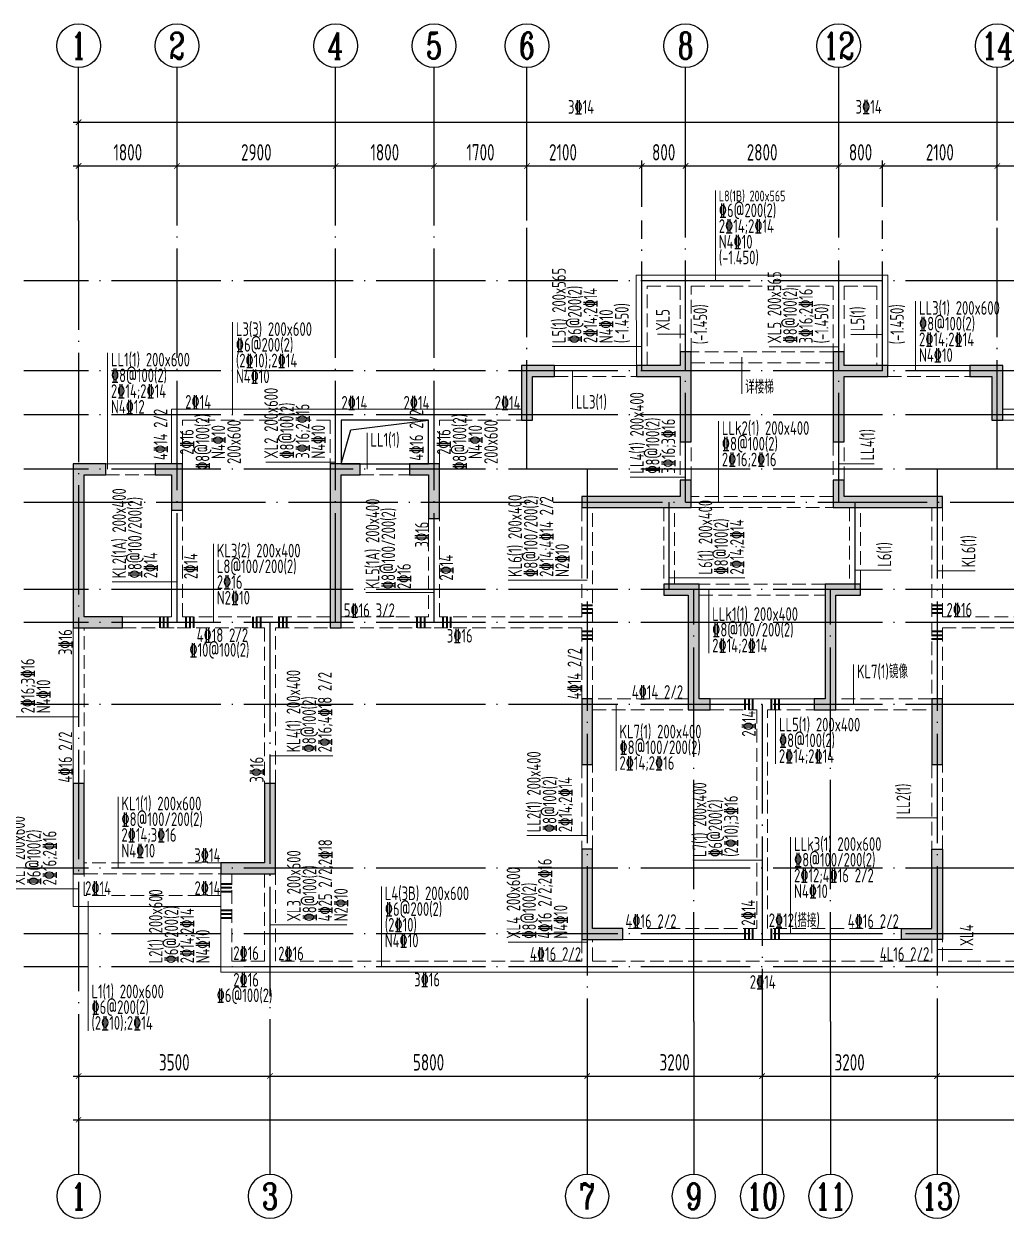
# Model space of a CAD drawing. Extents: x -1058961 to 23600, y -449123 to 2751847.
# Drawn here: x -216617 to -198656, y -263815 to -241965 of the extents above; entities that cross this region are included whole.
import ezdxf
from ezdxf.enums import TextEntityAlignment as Align

# ---------------------------------------------------------------- set-up
doc = ezdxf.new("R2010")
doc.units = 0
doc.header["$LTSCALE"] = 1000
doc.linetypes.add('DASH', pattern=[0.35, 0.25, -0.1])
doc.linetypes.add('DOTE', pattern=[2.42, 2, -0.2, 0.02, -0.2])
doc.layers.get('0').update_dxf_attribs({"linetype": 'CONTINUOUS'})
doc.layers.get('DEFPOINTS').update_dxf_attribs({"linetype": 'CONTINUOUS'})
for name, color, linetype in [('A-AXIS', 1, 'CONTINUOUS'), ('A-DOTE', 10, 'DOTE'), ('AXIS_NUM', 7, 'CONTINUOUS'), ('S-D洞口', 4, 'CONTINUOUS'), ('S-L主梁线', 4, 'DASH'), ('S-L梁编号', 6, 'CONTINUOUS'), ('S-L梁配筋', 7, 'CONTINUOUS'), ('S-Q墙填充', 252, 'CONTINUOUS'), ('S-Q墙实线', 6, 'CONTINUOUS'), ('S-Y一般标注', 3, 'CONTINUOUS')]:
    doc.layers.add(name, color=color, linetype=linetype)
doc.layers.add('梁附加箍筋', color=1, linetype='CONTINUOUS', lineweight=35)
doc.styles.add('TSSD_Axis', font='complex.shx', dxfattribs={"width": 0.7, "bigfont": 'hztxt.shx'})
doc.styles.add('TSSD_DIMENSION', font='Tssdeng.shx', dxfattribs={"width": 0.7, "bigfont": 'tssdchn.shx'})
doc.styles.add('TSSD_REIN', font='tssdeng.shx', dxfattribs={"width": 0.7, "height": 300, "bigfont": 'tssdchn.shx'})
doc.dimstyles.new('TSSD_100_100', dxfattribs={"dimtxt": 300, "dimasz": 100, "dimexe": 100, "dimexo": 250, "dimgap": 100, "dimtad": 1, "dimdec": 0, "dimzin": 0, "dimdsep": 46, "dimtxsty": 'TSSD_DIMENSION', "dimblk": 'ARCHTICK', "dimcen": 0, "dimdle": 100, "dimclrt": 7, "dimadec": 0, "dimazin": 0, "dimtfac": 1, "dimtdec": 0, "dimtix": 1, "dimtmove": 2, "dimatfit": 3, "dimldrblk": 'ARCHTICK', "dimfxl": 0, "dimtolj": 1, "dimtzin": 0, "dimarcsym": 0})

# ---------------------------------------------------------------- blocks, each defined once
blk = doc.blocks.new('ts_axno')
at = {"color": 0, "linetype": 'ByBlock', "lineweight": -2}
blk.add_circle((0, 0), 0.5, dxfattribs=at)
at = {"color": 0, "linetype": 'ByBlock', "lineweight": -2, "style": 'TSSD_Axis', "width": 0.7}
blk.add_attdef('A', text='', height=0.6, dxfattribs=at).set_placement((0, 0), align=Align.MIDDLE_CENTER)
blk = doc.blocks.new('_ArchTick')
at = {"color": 0, "linetype": 'ByBlock', "const_width": 0.15}
blk.add_lwpolyline([(-0.5, -0.5), (0.5, 0.5)], dxfattribs=at)
blk = doc.blocks.new('*D1062')
at = {"layer": 'DEFPOINTS', "color": 0}
for p in [(6400, 19250), (4600, 18250), (6400, 18250)]:
    blk.add_point(p, dxfattribs=at)
at = {"layer": 'S-Y一般标注', "color": 0, "lineweight": -2}
for p, q in [((4500, 19250), (6500, 19250)), ((4600, 18500), (4600, 19350)), ((6400, 18500), (6400, 19350))]:
    blk.add_line(p, q, dxfattribs=at)
at = {"layer": 'S-Y一般标注', "color": 0, "lineweight": -2, "xscale": 100, "yscale": 100, "zscale": 100, "rotation": 180}
blk.add_blockref('_ArchTick', (4600, 19250), dxfattribs=at)
at = {"layer": 'S-Y一般标注', "color": 0, "lineweight": -2, "xscale": 100, "yscale": 100, "zscale": 100}
blk.add_blockref('_ArchTick', (6400, 19250), dxfattribs=at)
at = {"layer": 'S-Y一般标注', "color": 7, "insert": (5500, 19500), "char_height": 300, "attachment_point": 5, "style": 'TSSD_DIMENSION'}
blk.add_mtext('\\A1;1800', dxfattribs=at)
blk = doc.blocks.new('*D1063')
at = {"layer": 'DEFPOINTS', "color": 0}
for p in [(9300, 19250), (6400, 18250), (9300, 18250)]:
    blk.add_point(p, dxfattribs=at)
at = {"layer": 'S-Y一般标注', "color": 0, "lineweight": -2}
for p, q in [((6300, 19250), (9400, 19250)), ((6400, 18500), (6400, 19350)), ((9300, 18500), (9300, 19350))]:
    blk.add_line(p, q, dxfattribs=at)
at = {"layer": 'S-Y一般标注', "color": 0, "lineweight": -2, "xscale": 100, "yscale": 100, "zscale": 100, "rotation": 180}
blk.add_blockref('_ArchTick', (6400, 19250), dxfattribs=at)
at = {"layer": 'S-Y一般标注', "color": 0, "lineweight": -2, "xscale": 100, "yscale": 100, "zscale": 100}
blk.add_blockref('_ArchTick', (9300, 19250), dxfattribs=at)
at = {"layer": 'S-Y一般标注', "color": 7, "insert": (7850, 19500), "char_height": 300, "attachment_point": 5, "style": 'TSSD_DIMENSION'}
blk.add_mtext('\\A1;2900', dxfattribs=at)
blk = doc.blocks.new('*D1064')
at = {"layer": 'DEFPOINTS', "color": 0}
for p in [(11100, 19250), (9300, 18250), (11100, 18250)]:
    blk.add_point(p, dxfattribs=at)
at = {"layer": 'S-Y一般标注', "color": 0, "lineweight": -2}
for p, q in [((9200, 19250), (11200, 19250)), ((9300, 18500), (9300, 19350)), ((11100, 18500), (11100, 19350))]:
    blk.add_line(p, q, dxfattribs=at)
at = {"layer": 'S-Y一般标注', "color": 0, "lineweight": -2, "xscale": 100, "yscale": 100, "zscale": 100, "rotation": 180}
blk.add_blockref('_ArchTick', (9300, 19250), dxfattribs=at)
at = {"layer": 'S-Y一般标注', "color": 0, "lineweight": -2, "xscale": 100, "yscale": 100, "zscale": 100}
blk.add_blockref('_ArchTick', (11100, 19250), dxfattribs=at)
at = {"layer": 'S-Y一般标注', "color": 7, "insert": (10200, 19500), "char_height": 300, "attachment_point": 5, "style": 'TSSD_DIMENSION'}
blk.add_mtext('\\A1;1800', dxfattribs=at)
blk = doc.blocks.new('*D1065')
at = {"layer": 'DEFPOINTS', "color": 0}
for p in [(12800, 19250), (11100, 18250), (12800, 18250)]:
    blk.add_point(p, dxfattribs=at)
at = {"layer": 'S-Y一般标注', "color": 0, "lineweight": -2}
for p, q in [((11000, 19250), (12900, 19250)), ((11100, 18500), (11100, 19350)), ((12800, 18500), (12800, 19350))]:
    blk.add_line(p, q, dxfattribs=at)
at = {"layer": 'S-Y一般标注', "color": 0, "lineweight": -2, "xscale": 100, "yscale": 100, "zscale": 100, "rotation": 180}
blk.add_blockref('_ArchTick', (11100, 19250), dxfattribs=at)
at = {"layer": 'S-Y一般标注', "color": 0, "lineweight": -2, "xscale": 100, "yscale": 100, "zscale": 100}
blk.add_blockref('_ArchTick', (12800, 19250), dxfattribs=at)
at = {"layer": 'S-Y一般标注', "color": 7, "insert": (11950, 19500), "char_height": 300, "attachment_point": 5, "style": 'TSSD_DIMENSION'}
blk.add_mtext('\\A1;1700', dxfattribs=at)
blk = doc.blocks.new('*D1066')
at = {"layer": 'DEFPOINTS', "color": 0}
for p in [(14900, 19250), (12800, 18250), (14900, 18250)]:
    blk.add_point(p, dxfattribs=at)
at = {"layer": 'S-Y一般标注', "color": 0, "lineweight": -2}
for p, q in [((12700, 19250), (15000, 19250)), ((12800, 18500), (12800, 19350)), ((14900, 18500), (14900, 19350))]:
    blk.add_line(p, q, dxfattribs=at)
at = {"layer": 'S-Y一般标注', "color": 0, "lineweight": -2, "xscale": 100, "yscale": 100, "zscale": 100, "rotation": 180}
blk.add_blockref('_ArchTick', (12800, 19250), dxfattribs=at)
at = {"layer": 'S-Y一般标注', "color": 0, "lineweight": -2, "xscale": 100, "yscale": 100, "zscale": 100}
blk.add_blockref('_ArchTick', (14900, 19250), dxfattribs=at)
at = {"layer": 'S-Y一般标注', "color": 7, "insert": (13458, 19500), "char_height": 300, "attachment_point": 5, "style": 'TSSD_DIMENSION'}
blk.add_mtext('\\A1;2100', dxfattribs=at)
blk = doc.blocks.new('*D1067')
at = {"layer": 'DEFPOINTS', "color": 0}
for p in [(18500, 19250), (15700, 18250), (18500, 18250)]:
    blk.add_point(p, dxfattribs=at)
at = {"layer": 'S-Y一般标注', "color": 0, "lineweight": -2}
for p, q in [((15600, 19250), (18600, 19250)), ((15700, 18500), (15700, 19350)), ((18500, 18500), (18500, 19350))]:
    blk.add_line(p, q, dxfattribs=at)
at = {"layer": 'S-Y一般标注', "color": 0, "lineweight": -2, "xscale": 100, "yscale": 100, "zscale": 100, "rotation": 180}
blk.add_blockref('_ArchTick', (15700, 19250), dxfattribs=at)
at = {"layer": 'S-Y一般标注', "color": 0, "lineweight": -2, "xscale": 100, "yscale": 100, "zscale": 100}
blk.add_blockref('_ArchTick', (18500, 19250), dxfattribs=at)
at = {"layer": 'S-Y一般标注', "color": 7, "insert": (17100, 19500), "char_height": 300, "attachment_point": 5, "style": 'TSSD_DIMENSION'}
blk.add_mtext('\\A1;2800', dxfattribs=at)
blk = doc.blocks.new('*D1068')
at = {"layer": 'DEFPOINTS', "color": 0}
for p in [(19300, 19250), (18500, 18250), (19300, 18250)]:
    blk.add_point(p, dxfattribs=at)
at = {"layer": 'S-Y一般标注', "color": 0, "lineweight": -2}
for p, q in [((18400, 19250), (19400, 19250)), ((18500, 18500), (18500, 19350)), ((19300, 18500), (19300, 19350))]:
    blk.add_line(p, q, dxfattribs=at)
at = {"layer": 'S-Y一般标注', "color": 0, "lineweight": -2, "xscale": 100, "yscale": 100, "zscale": 100, "rotation": 180}
blk.add_blockref('_ArchTick', (18500, 19250), dxfattribs=at)
at = {"layer": 'S-Y一般标注', "color": 0, "lineweight": -2, "xscale": 100, "yscale": 100, "zscale": 100}
blk.add_blockref('_ArchTick', (19300, 19250), dxfattribs=at)
at = {"layer": 'S-Y一般标注', "color": 7, "insert": (18900, 19500), "char_height": 300, "attachment_point": 5, "style": 'TSSD_DIMENSION'}
blk.add_mtext('\\A1;800', dxfattribs=at)
blk = doc.blocks.new('*D1069')
at = {"layer": 'DEFPOINTS', "color": 0}
for p in [(23100, 19250), (21400, 18250), (23100, 18250)]:
    blk.add_point(p, dxfattribs=at)
at = {"layer": 'S-Y一般标注', "color": 0, "lineweight": -2}
for p, q in [((21300, 19250), (23200, 19250)), ((21400, 18500), (21400, 19350)), ((23100, 18500), (23100, 19350))]:
    blk.add_line(p, q, dxfattribs=at)
at = {"layer": 'S-Y一般标注', "color": 0, "lineweight": -2, "xscale": 100, "yscale": 100, "zscale": 100, "rotation": 180}
blk.add_blockref('_ArchTick', (21400, 19250), dxfattribs=at)
at = {"layer": 'S-Y一般标注', "color": 0, "lineweight": -2, "xscale": 100, "yscale": 100, "zscale": 100}
blk.add_blockref('_ArchTick', (23100, 19250), dxfattribs=at)
at = {"layer": 'S-Y一般标注', "color": 7, "insert": (22250, 19500), "char_height": 300, "attachment_point": 5, "style": 'TSSD_DIMENSION'}
blk.add_mtext('\\A1;1700', dxfattribs=at)
blk = doc.blocks.new('*D1084')
at = {"layer": 'DEFPOINTS', "color": 0}
for p in [(54600, 20050), (4600, 18250), (54600, 18250)]:
    blk.add_point(p, dxfattribs=at)
at = {"layer": 'S-Y一般标注', "color": 0, "lineweight": -2}
for p, q in [((4600, 18500), (4600, 20150)), ((54600, 18500), (54600, 20150)), ((4500, 20050), (54700, 20050))]:
    blk.add_line(p, q, dxfattribs=at)
at = {"layer": 'S-Y一般标注', "color": 0, "lineweight": -2, "xscale": 100, "yscale": 100, "zscale": 100, "rotation": 180}
blk.add_blockref('_ArchTick', (4600, 20050), dxfattribs=at)
at = {"layer": 'S-Y一般标注', "color": 0, "lineweight": -2, "xscale": 100, "yscale": 100, "zscale": 100}
blk.add_blockref('_ArchTick', (54600, 20050), dxfattribs=at)
at = {"layer": 'S-Y一般标注', "color": 7, "insert": (29600, 20300), "char_height": 300, "attachment_point": 5, "style": 'TSSD_DIMENSION'}
blk.add_mtext('\\A1;50000', dxfattribs=at)
blk = doc.blocks.new('*D1095')
at = {"layer": 'DEFPOINTS', "color": 0}
for p in [(15700, 19250), (14900, 18250), (15700, 18250)]:
    blk.add_point(p, dxfattribs=at)
at = {"layer": 'S-Y一般标注', "color": 0, "lineweight": -2}
for p, q in [((14800, 19250), (15800, 19250)), ((14900, 18500), (14900, 19350)), ((15700, 18500), (15700, 19350))]:
    blk.add_line(p, q, dxfattribs=at)
at = {"layer": 'S-Y一般标注', "color": 0, "lineweight": -2, "xscale": 100, "yscale": 100, "zscale": 100, "rotation": 180}
blk.add_blockref('_ArchTick', (14900, 19250), dxfattribs=at)
at = {"layer": 'S-Y一般标注', "color": 0, "lineweight": -2, "xscale": 100, "yscale": 100, "zscale": 100}
blk.add_blockref('_ArchTick', (15700, 19250), dxfattribs=at)
at = {"layer": 'S-Y一般标注', "color": 7, "insert": (15300, 19500), "char_height": 300, "attachment_point": 5, "style": 'TSSD_DIMENSION'}
blk.add_mtext('\\A1;800', dxfattribs=at)
blk = doc.blocks.new('*D1096')
at = {"layer": 'DEFPOINTS', "color": 0}
for p in [(21400, 19250), (19300, 18250), (21400, 18250)]:
    blk.add_point(p, dxfattribs=at)
at = {"layer": 'S-Y一般标注', "color": 0, "lineweight": -2}
for p, q in [((19200, 19250), (21500, 19250)), ((19300, 18500), (19300, 19350)), ((21400, 18500), (21400, 19350))]:
    blk.add_line(p, q, dxfattribs=at)
at = {"layer": 'S-Y一般标注', "color": 0, "lineweight": -2, "xscale": 100, "yscale": 100, "zscale": 100, "rotation": 180}
blk.add_blockref('_ArchTick', (19300, 19250), dxfattribs=at)
at = {"layer": 'S-Y一般标注', "color": 0, "lineweight": -2, "xscale": 100, "yscale": 100, "zscale": 100}
blk.add_blockref('_ArchTick', (21400, 19250), dxfattribs=at)
at = {"layer": 'S-Y一般标注', "color": 7, "insert": (20350, 19500), "char_height": 300, "attachment_point": 5, "style": 'TSSD_DIMENSION'}
blk.add_mtext('\\A1;2100', dxfattribs=at)
blk = doc.blocks.new('*D1099')
at = {"layer": 'DEFPOINTS', "color": 0}
for p in [(8100, 3600), (13900, 3600), (13900, 2600)]:
    blk.add_point(p, dxfattribs=at)
at = {"layer": 'S-Y一般标注', "color": 0, "lineweight": -2}
for p, q in [((8100, 3350), (8100, 2500)), ((13900, 3350), (13900, 2500)), ((8000, 2600), (14000, 2600))]:
    blk.add_line(p, q, dxfattribs=at)
at = {"layer": 'S-Y一般标注', "color": 0, "lineweight": -2, "xscale": 100, "yscale": 100, "zscale": 100, "rotation": 180}
blk.add_blockref('_ArchTick', (8100, 2600), dxfattribs=at)
at = {"layer": 'S-Y一般标注', "color": 0, "lineweight": -2, "xscale": 100, "yscale": 100, "zscale": 100}
blk.add_blockref('_ArchTick', (13900, 2600), dxfattribs=at)
at = {"layer": 'S-Y一般标注', "color": 7, "insert": (11000, 2850), "char_height": 300, "attachment_point": 5, "style": 'TSSD_DIMENSION'}
blk.add_mtext('\\A1;5800', dxfattribs=at)
blk = doc.blocks.new('*D1100')
at = {"layer": 'DEFPOINTS', "color": 0}
for p in [(17100, 3600), (20300, 3600), (20300, 2600)]:
    blk.add_point(p, dxfattribs=at)
at = {"layer": 'S-Y一般标注', "color": 0, "lineweight": -2}
for p, q in [((17100, 3350), (17100, 2500)), ((20300, 3350), (20300, 2500)), ((17000, 2600), (20400, 2600))]:
    blk.add_line(p, q, dxfattribs=at)
at = {"layer": 'S-Y一般标注', "color": 0, "lineweight": -2, "xscale": 100, "yscale": 100, "zscale": 100, "rotation": 180}
blk.add_blockref('_ArchTick', (17100, 2600), dxfattribs=at)
at = {"layer": 'S-Y一般标注', "color": 0, "lineweight": -2, "xscale": 100, "yscale": 100, "zscale": 100}
blk.add_blockref('_ArchTick', (20300, 2600), dxfattribs=at)
at = {"layer": 'S-Y一般标注', "color": 7, "insert": (18700, 2850), "char_height": 300, "attachment_point": 5, "style": 'TSSD_DIMENSION'}
blk.add_mtext('\\A1;3200', dxfattribs=at)
blk = doc.blocks.new('*D1101')
at = {"layer": 'DEFPOINTS', "color": 0}
for p in [(20300, 3600), (26100, 3600), (26100, 2600)]:
    blk.add_point(p, dxfattribs=at)
at = {"layer": 'S-Y一般标注', "color": 0, "lineweight": -2}
for p, q in [((20300, 3350), (20300, 2500)), ((26100, 3350), (26100, 2500)), ((20200, 2600), (26200, 2600))]:
    blk.add_line(p, q, dxfattribs=at)
at = {"layer": 'S-Y一般标注', "color": 0, "lineweight": -2, "xscale": 100, "yscale": 100, "zscale": 100, "rotation": 180}
blk.add_blockref('_ArchTick', (20300, 2600), dxfattribs=at)
at = {"layer": 'S-Y一般标注', "color": 0, "lineweight": -2, "xscale": 100, "yscale": 100, "zscale": 100}
blk.add_blockref('_ArchTick', (26100, 2600), dxfattribs=at)
at = {"layer": 'S-Y一般标注', "color": 7, "insert": (23200, 2850), "char_height": 300, "attachment_point": 5, "style": 'TSSD_DIMENSION'}
blk.add_mtext('\\A1;5800', dxfattribs=at)
blk = doc.blocks.new('*D1107')
at = {"layer": 'DEFPOINTS', "color": 0}
for p in [(4600, 3600), (54600, 3600), (54600, 1800)]:
    blk.add_point(p, dxfattribs=at)
at = {"layer": 'S-Y一般标注', "color": 0, "lineweight": -2}
for p, q in [((4600, 3350), (4600, 1700)), ((54600, 3350), (54600, 1700)), ((4500, 1800), (54700, 1800))]:
    blk.add_line(p, q, dxfattribs=at)
at = {"layer": 'S-Y一般标注', "color": 0, "lineweight": -2, "xscale": 100, "yscale": 100, "zscale": 100, "rotation": 180}
blk.add_blockref('_ArchTick', (4600, 1800), dxfattribs=at)
at = {"layer": 'S-Y一般标注', "color": 0, "lineweight": -2, "xscale": 100, "yscale": 100, "zscale": 100}
blk.add_blockref('_ArchTick', (54600, 1800), dxfattribs=at)
at = {"layer": 'S-Y一般标注', "color": 7, "insert": (29600, 2050), "char_height": 300, "attachment_point": 5, "style": 'TSSD_DIMENSION'}
blk.add_mtext('\\A1;50000', dxfattribs=at)
blk = doc.blocks.new('*D1108')
at = {"layer": 'DEFPOINTS', "color": 0}
for p in [(13900, 3600), (17100, 3600), (17100, 2600)]:
    blk.add_point(p, dxfattribs=at)
at = {"layer": 'S-Y一般标注', "color": 0, "lineweight": -2}
for p, q in [((13900, 3350), (13900, 2500)), ((17100, 3350), (17100, 2500)), ((13800, 2600), (17200, 2600))]:
    blk.add_line(p, q, dxfattribs=at)
at = {"layer": 'S-Y一般标注', "color": 0, "lineweight": -2, "xscale": 100, "yscale": 100, "zscale": 100, "rotation": 180}
blk.add_blockref('_ArchTick', (13900, 2600), dxfattribs=at)
at = {"layer": 'S-Y一般标注', "color": 0, "lineweight": -2, "xscale": 100, "yscale": 100, "zscale": 100}
blk.add_blockref('_ArchTick', (17100, 2600), dxfattribs=at)
at = {"layer": 'S-Y一般标注', "color": 7, "insert": (15500, 2850), "char_height": 300, "attachment_point": 5, "style": 'TSSD_DIMENSION'}
blk.add_mtext('\\A1;3200', dxfattribs=at)
blk = doc.blocks.new('*D1109')
at = {"layer": 'DEFPOINTS', "color": 0}
for p in [(4600, 3600), (8100, 3600), (8100, 2600)]:
    blk.add_point(p, dxfattribs=at)
at = {"layer": 'S-Y一般标注', "color": 0, "lineweight": -2}
for p, q in [((4600, 3350), (4600, 2500)), ((8100, 3350), (8100, 2500)), ((4500, 2600), (8200, 2600))]:
    blk.add_line(p, q, dxfattribs=at)
at = {"layer": 'S-Y一般标注', "color": 0, "lineweight": -2, "xscale": 100, "yscale": 100, "zscale": 100, "rotation": 180}
blk.add_blockref('_ArchTick', (4600, 2600), dxfattribs=at)
at = {"layer": 'S-Y一般标注', "color": 0, "lineweight": -2, "xscale": 100, "yscale": 100, "zscale": 100}
blk.add_blockref('_ArchTick', (8100, 2600), dxfattribs=at)
at = {"layer": 'S-Y一般标注', "color": 7, "insert": (6350, 2850), "char_height": 300, "attachment_point": 5, "style": 'TSSD_DIMENSION'}
blk.add_mtext('\\A1;3500', dxfattribs=at)
blk = doc.blocks.new('20210807.15312078')
at = {"layer": 'S-Q墙填充'}
h = blk.add_hatch(color=252, dxfattribs=at)
h.dxf.hatch_style = 1
h.paths.add_polyline_path([(72216, 67840), (72216, 68190), (72016, 68190), (72016, 67940), (71216, 67940), (71216, 67740), (72016, 67740), (72016, 66540), (72216, 66540)])
h = blk.add_hatch(color=252, dxfattribs=at)
h.dxf.hatch_style = 1
h.paths.add_polyline_path([(74816, 67840), (74816, 66540), (75016, 66540), (75016, 67740), (75815, 67740), (75815, 67940), (75016, 67940), (75016, 68190), (74816, 68190)])
h = blk.add_hatch(color=252, dxfattribs=at)
h.dxf.hatch_style = 1
h.paths.add_polyline_path([(69316, 67740), (69716, 67740), (69716, 67940), (69116, 67940), (69116, 66940), (69316, 66940)])
h = blk.add_hatch(color=252, dxfattribs=at)
h.dxf.hatch_style = 1
h.paths.add_polyline_path([(77916, 67940), (77316, 67940), (77316, 67740), (77716, 67740), (77716, 66940), (77916, 66940)])
h = blk.add_hatch(color=252, dxfattribs=at)
h.dxf.hatch_style = 1
h.paths.add_polyline_path([(61116, 65940), (61516, 65940), (61516, 66140), (60916, 66140), (60916, 63140), (61816, 63140), (61816, 63340), (61116, 63340)])
h = blk.add_hatch(color=252, dxfattribs=at)
h.dxf.hatch_style = 1
h.paths.add_polyline_path([(62916, 66140), (62416, 66140), (62416, 65940), (62716, 65940), (62716, 65290), (62916, 65290)])
h = blk.add_hatch(color=252, dxfattribs=at)
h.dxf.hatch_style = 1
h.paths.add_polyline_path([(65616, 66140), (65616, 63140), (65816, 63140), (65816, 65940), (66166, 65940), (66166, 66140)])
h = blk.add_hatch(color=252, dxfattribs=at)
h.dxf.hatch_style = 1
h.paths.add_polyline_path([(67416, 65940), (67416, 65140), (67616, 65140), (67616, 66140), (67066, 66140), (67066, 65940)])
h = blk.add_hatch(color=252, dxfattribs=at)
h.dxf.hatch_style = 1
h.paths.add_polyline_path([(72216, 65340), (72216, 65840), (72016, 65840), (72016, 65540), (71816, 65540), (70216, 65540), (70216, 65340), (71816, 65340)])
h = blk.add_hatch(color=252, dxfattribs=at)
h.dxf.hatch_style = 1
h.paths.add_polyline_path([(75016, 65540), (75016, 65840), (74816, 65840), (74816, 65340), (75216, 65340), (76816, 65340), (76816, 65540), (75216, 65540)])
h = blk.add_hatch(color=252, dxfattribs=at)
h.dxf.hatch_style = 1
h.paths.add_polyline_path([(72366, 63940), (71716, 63940), (71716, 63740), (72166, 63740), (72166, 61640), (72566, 61640), (72566, 61840), (72366, 61840)])
h = blk.add_hatch(color=252, dxfattribs=at)
h.dxf.hatch_style = 1
h.paths.add_polyline_path([(74666, 61840), (74466, 61840), (74466, 61640), (74866, 61640), (74866, 63740), (75316, 63740), (75316, 63940), (74666, 63940)])
h = blk.add_hatch(color=252, dxfattribs=at)
h.dxf.hatch_style = 1
h.paths.add_polyline_path([(70416, 60640), (70416, 61840), (70216, 61840), (70216, 60640)])
h = blk.add_hatch(color=252, dxfattribs=at)
h.dxf.hatch_style = 1
h.paths.add_polyline_path([(76816, 60640), (76816, 61840), (76616, 61840), (76616, 60640)])
h = blk.add_hatch(color=252, dxfattribs=at)
h.dxf.hatch_style = 1
h.paths.add_polyline_path([(61116, 58640), (61116, 60290), (60916, 60290), (60916, 58640)])
h = blk.add_hatch(color=252, dxfattribs=at)
h.dxf.hatch_style = 1
h.paths.add_polyline_path([(64616, 60290), (64416, 60290), (64416, 58840), (63716, 58840), (63616, 58840), (63616, 58640), (63716, 58640), (64616, 58640)])
h = blk.add_hatch(color=252, dxfattribs=at)
h.dxf.hatch_style = 1
h.paths.add_polyline_path([(70216, 57440), (70966, 57440), (70966, 57640), (70416, 57640), (70416, 59090), (70216, 59090)])
h = blk.add_hatch(color=252, dxfattribs=at)
h.dxf.hatch_style = 1
h.paths.add_polyline_path([(76816, 57440), (76066, 57440), (76066, 57640), (76616, 57640), (76616, 58740), (76616, 59090), (76816, 59090), (76816, 58740)])
at = {"layer": 'S-D洞口', "color": 5}
blk.add_lwpolyline([(65816, 66140), (67416, 66140), (67416, 66940), (65816, 66940), (65816, 66140), (65993, 66762), (67416, 66940)], dxfattribs=at)
at = {"layer": 'S-L主梁线', "linetype": 'ByBlock', "lineweight": 18}
for p, q in [((72116, 69590), (71215, 69589)), ((71215, 69589), (71216, 67940)), ((74915, 69590), (72116, 69590)), ((75816, 69590), (74915, 69590)), ((75815, 67940), (75816, 69590)), ((71216, 67940), (69716, 67940)), ((77316, 67940), (75815, 67940)), ((62716, 67140), (62716, 66140)), ((65716, 67140), (62716, 67140)), ((67516, 67140), (65716, 67140)), ((69116, 67140), (67516, 67140)), ((79516, 67140), (77916, 67140)), ((65816, 66940), (67416, 66940)), ((65816, 66140), (65816, 66940)), ((67416, 66940), (67416, 66140)), ((62416, 66140), (61516, 66140)), ((67066, 66140), (66166, 66140)), ((62716, 65290), (62716, 63340)), ((62716, 63340), (61816, 63340)), ((60916, 63140), (60916, 60290)), ((73516, 61840), (72566, 61840)), ((74466, 61840), (73516, 61840)), ((60916, 58640), (60916, 58040)), ((63616, 58640), (63616, 56840)), ((60916, 58040), (63616, 58040)), ((70966, 57440), (73516, 57440)), ((73516, 57440), (76066, 57440)), ((63616, 56840), (64516, 56840)), ((64516, 56840), (82516, 56840))]:
    blk.add_line(p, q, dxfattribs=at)
at = {"layer": 'S-L主梁线', "linetype": 'DASH', "lineweight": 18}
for p, q in [((71415, 69389), (72016, 69390)), ((71416, 67940), (71415, 69389)), ((72016, 69390), (72016, 68190)), ((72216, 69390), (74815, 69390)), ((72216, 68190), (72216, 69390)), ((74815, 69390), (74816, 68190)), ((74815, 69390), (74816, 68190)), ((75015, 69390), (75616, 69390)), ((75015, 69390), (75016, 68190)), ((75616, 69390), (75615, 67940)), ((74816, 68190), (72216, 68190)), ((72216, 67990), (74816, 67990)), ((69716, 67740), (71216, 67740)), ((75815, 67740), (77316, 67740)), ((62916, 66940), (65616, 66940)), ((62916, 66140), (62916, 66940)), ((65616, 66940), (65616, 66140)), ((67616, 66940), (69116, 66940)), ((67616, 66140), (67616, 66940)), ((77916, 66940), (79416, 66940)), ((72016, 66540), (72016, 65840)), ((72216, 65840), (72216, 66540)), ((74816, 66540), (74816, 65840)), ((75016, 65840), (75016, 66540)), ((61516, 65940), (62416, 65940)), ((66166, 65940), (67066, 65940)), ((70216, 65340), (70216, 63340)), ((70416, 63240), (70416, 65340)), ((71716, 65340), (71716, 63940)), ((71916, 63940), (71916, 65340)), ((74816, 65540), (72216, 65540)), ((72216, 65340), (74816, 65340)), ((75116, 65340), (75116, 63940)), ((75316, 63940), (75316, 65340)), ((76616, 65340), (76616, 63240)), ((76816, 63340), (76816, 65340)), ((62916, 63340), (62916, 65290)), ((67416, 65140), (67416, 63340)), ((67616, 63340), (67616, 65140)), ((74666, 63940), (72366, 63940)), ((72366, 63740), (74666, 63740)), ((64516, 63340), (62916, 63340)), ((65616, 63340), (64516, 63340)), ((67416, 63340), (65816, 63340)), ((70216, 63340), (67616, 63340)), ((70416, 61840), (70416, 63240)), ((76616, 63240), (76616, 61840)), ((79416, 63340), (76816, 63340)), ((61116, 60290), (61116, 63140)), ((61816, 63140), (62816, 63140)), ((62816, 63140), (64416, 63140)), ((64416, 63140), (64416, 60290)), ((64616, 63140), (65616, 63140)), ((64616, 60290), (64616, 63140)), ((65816, 63140), (67516, 63140)), ((67516, 63140), (70216, 63140)), ((70216, 63140), (70216, 61840)), ((76816, 63140), (79516, 63140)), ((76816, 61840), (76816, 63140)), ((72166, 61840), (70416, 61840)), ((76616, 61840), (74866, 61840)), ((70416, 61640), (72166, 61640)), ((72566, 61640), (73416, 61640)), ((73416, 61640), (73416, 57640)), ((73616, 57640), (73616, 61640)), ((73616, 61640), (74466, 61640)), ((74866, 61640), (76616, 61640)), ((70216, 60640), (70216, 59090)), ((70416, 59090), (70416, 60640)), ((76616, 60640), (76616, 59090)), ((76816, 59090), (76816, 60640)), ((63616, 58840), (61116, 58840)), ((61116, 58640), (63616, 58640)), ((61116, 58240), (61116, 58640)), ((63816, 57040), (63816, 58640)), ((64416, 58640), (64416, 57040)), ((64616, 57040), (64616, 58640)), ((63616, 58240), (61116, 58240)), ((73416, 57640), (70966, 57640)), ((76066, 57640), (73616, 57640)), ((70216, 57440), (70216, 57040)), ((70416, 57040), (70416, 57440)), ((76616, 57440), (76616, 57040)), ((76816, 57040), (76816, 57440)), ((64416, 57040), (63816, 57040)), ((70216, 57040), (64616, 57040)), ((76616, 57040), (70416, 57040)), ((82416, 57040), (76816, 57040))]:
    blk.add_line(p, q, dxfattribs=at)
at = {"layer": 'S-Q墙实线'}
for points in [[(72216, 67840), (72216, 68190), (72016, 68190), (72016, 67940), (71216, 67940), (71216, 67740), (72016, 67740), (72016, 66540), (72216, 66540), (72216, 67840)], [(63716, 58840), (63616, 58840), (63616, 58640), (63716, 58640), (64616, 58640), (64616, 60290), (64416, 60290), (64416, 58840), (63716, 58840)]]:
    blk.add_lwpolyline(points, dxfattribs=at)
for points in [[(74816, 67840), (74816, 66540), (75016, 66540), (75016, 67740), (75815, 67740), (75815, 67940), (75016, 67940), (75016, 68190), (74816, 68190)], [(69316, 67740), (69716, 67740), (69716, 67940), (69116, 67940), (69116, 66940), (69316, 66940)], [(77916, 67940), (77316, 67940), (77316, 67740), (77716, 67740), (77716, 66940), (77916, 66940)], [(61116, 65940), (61516, 65940), (61516, 66140), (60916, 66140), (60916, 63140), (61816, 63140), (61816, 63340), (61116, 63340)], [(62916, 66140), (62416, 66140), (62416, 65940), (62716, 65940), (62716, 65290), (62916, 65290)], [(65616, 66140), (65616, 63140), (65816, 63140), (65816, 65940), (66166, 65940), (66166, 66140)], [(67416, 65940), (67416, 65140), (67616, 65140), (67616, 66140), (67066, 66140), (67066, 65940)], [(72216, 65340), (72216, 65840), (72016, 65840), (72016, 65540), (71816, 65540), (70216, 65540), (70216, 65340), (71816, 65340)], [(75016, 65540), (75016, 65840), (74816, 65840), (74816, 65340), (75216, 65340), (76816, 65340), (76816, 65540), (75216, 65540)], [(72366, 63940), (71716, 63940), (71716, 63740), (72166, 63740), (72166, 61640), (72566, 61640), (72566, 61840), (72366, 61840)], [(74666, 61840), (74466, 61840), (74466, 61640), (74866, 61640), (74866, 63740), (75316, 63740), (75316, 63940), (74666, 63940)], [(70416, 60640), (70416, 61840), (70216, 61840), (70216, 60640)], [(76816, 60640), (76816, 61840), (76616, 61840), (76616, 60640)], [(61116, 58640), (61116, 60290), (60916, 60290), (60916, 58640)], [(70216, 57440), (70966, 57440), (70966, 57640), (70416, 57640), (70416, 59090), (70216, 59090)], [(76816, 57440), (76066, 57440), (76066, 57640), (76616, 57640), (76616, 58740), (76616, 59090), (76816, 59090), (76816, 58740)]]:
    blk.add_lwpolyline(points, close=True, dxfattribs=at)
blk = doc.blocks.new('20210726.16395156')
at = {"layer": 'A-AXIS'}
for p, q in [((4600, 18249.9), (4600, 21049.9)), ((6400, 18249.9), (6400, 21049.9)), ((9300, 18249.9), (9300, 21049.9)), ((11100, 18249.9), (11100, 21049.9)), ((12800, 18249.9), (12800, 21049.9)), ((15700, 18249.9), (15700, 21049.9)), ((18500, 18249.9), (18500, 21049.9)), ((21400, 18249.9), (21400, 21049.9)), ((4600, 3600), (4600, 800)), ((8100, 3600), (8100, 800)), ((13900, 3600), (13900, 800)), ((15850, 3600), (15850, 800)), ((17100, 3600), (17100, 800)), ((18350, 3600.1), (18350, 800.1)), ((20300, 3600), (20300, 800))]:
    blk.add_line(p, q, dxfattribs=at)
at = {"layer": 'A-DOTE'}
for p, q in [((4600, 18249.9), (4600, 3600)), ((6400, 10900), (6400, 18249.9)), ((9300, 10900), (9300, 18249.9)), ((11100, 10900), (11100, 18249.9)), ((12800, 13700), (12800, 18249.9)), ((14900, 15500), (14900, 18249.9)), ((15700, 13100.3), (15700, 18249.9)), ((18500, 13100.3), (18500, 18249.9)), ((19300, 15500), (19300, 18249.9)), ((21400, 13700), (21400, 18249.9)), ((55600, 17150), (3600, 17150)), ((55600, 15500), (3600, 15500)), ((55600, 14700), (3600, 14700)), ((55600, 13700), (3600, 13700)), ((13900.2, 13700), (13900, 3600)), ((20299.8, 13700), (20300, 3600)), ((3600, 13100.3), (55600, 13100.3)), ((15400, 11500), (15400, 13100)), ((18800, 11500), (18800, 13100)), ((55600, 11500), (3600, 11500)), ((15850, 3600), (15850, 11500)), ((18350, 3600.1), (18350, 11500)), ((55600, 10900), (3600, 10900)), ((8100, 10900), (8100, 3600)), ((55600, 9400), (3600, 9400)), ((17100, 9400), (17100, 3600)), ((55600, 6400), (3600, 6400)), ((55600, 5200), (3600, 5200)), ((55600, 4600), (3600, 4600))]:
    blk.add_line(p, q, dxfattribs=at)
at = {"layer": 'A-AXIS'}
ref = blk.add_blockref('ts_axno', (4600, 21449.9), dxfattribs=dict(at, xscale=800, yscale=800, zscale=800))
ref.add_attrib('1', '1', dxfattribs={"layer": 'AXIS_NUM', "height": 480, "style": 'TSSD_Axis', "width": 0.7}).set_placement((4600, 21449.9), align=Align.MIDDLE_CENTER)
ref = blk.add_blockref('ts_axno', (6400, 21449.9), dxfattribs=dict(at, xscale=800, yscale=800, zscale=800))
ref.add_attrib('2', '2', dxfattribs={"layer": 'AXIS_NUM', "height": 480, "style": 'TSSD_Axis', "width": 0.7}).set_placement((6400, 21449.9), align=Align.MIDDLE_CENTER)
ref = blk.add_blockref('ts_axno', (9300, 21449.9), dxfattribs=dict(at, xscale=800, yscale=800, zscale=800))
ref.add_attrib('3', '4', dxfattribs={"layer": 'AXIS_NUM', "height": 480, "style": 'TSSD_Axis', "width": 0.7}).set_placement((9300, 21449.9), align=Align.MIDDLE_CENTER)
ref = blk.add_blockref('ts_axno', (11100, 21449.9), dxfattribs=dict(at, xscale=800, yscale=800, zscale=800))
ref.add_attrib('4', '5', dxfattribs={"layer": 'AXIS_NUM', "height": 480, "style": 'TSSD_Axis', "width": 0.7}).set_placement((11100, 21449.9), align=Align.MIDDLE_CENTER)
ref = blk.add_blockref('ts_axno', (12800, 21449.9), dxfattribs=dict(at, xscale=800, yscale=800, zscale=800))
ref.add_attrib('5', '6', dxfattribs={"layer": 'AXIS_NUM', "height": 480, "style": 'TSSD_Axis', "width": 0.7}).set_placement((12800, 21449.9), align=Align.MIDDLE_CENTER)
ref = blk.add_blockref('ts_axno', (15700, 21449.9), dxfattribs=dict(at, xscale=800, yscale=800, zscale=800))
ref.add_attrib('6', '8', dxfattribs={"layer": 'AXIS_NUM', "height": 480, "style": 'TSSD_Axis', "width": 0.7}).set_placement((15700, 21449.9), align=Align.MIDDLE_CENTER)
ref = blk.add_blockref('ts_axno', (18500, 21449.9), dxfattribs=dict(at, xscale=800, yscale=800, zscale=800))
ref.add_attrib('7', '12', dxfattribs={"layer": 'AXIS_NUM', "height": 480, "style": 'TSSD_Axis', "width": 0.7}).set_placement((18500, 21449.9), align=Align.MIDDLE_CENTER)
ref = blk.add_blockref('ts_axno', (21400, 21449.9), dxfattribs=dict(at, xscale=800, yscale=800, zscale=800))
ref.add_attrib('8', '14', dxfattribs={"layer": 'AXIS_NUM', "height": 480, "style": 'TSSD_Axis', "width": 0.7}).set_placement((21400, 21449.9), align=Align.MIDDLE_CENTER)
ref = blk.add_blockref('ts_axno', (4600, 400), dxfattribs=dict(at, xscale=-800, yscale=800, zscale=800, rotation=180))
ref.add_attrib('1', '1', dxfattribs={"layer": 'AXIS_NUM', "height": 480, "style": 'TSSD_Axis', "width": 0.7}).set_placement((4600, 400), align=Align.MIDDLE_CENTER)
ref = blk.add_blockref('ts_axno', (8100, 400), dxfattribs=dict(at, xscale=-800, yscale=800, zscale=800, rotation=180))
ref.add_attrib('2', '3', dxfattribs={"layer": 'AXIS_NUM', "height": 480, "style": 'TSSD_Axis', "width": 0.7}).set_placement((8100, 400), align=Align.MIDDLE_CENTER)
ref = blk.add_blockref('ts_axno', (13900, 400), dxfattribs=dict(at, xscale=-800, yscale=800, zscale=800, rotation=180))
ref.add_attrib('5', '7', dxfattribs={"layer": 'AXIS_NUM', "height": 480, "style": 'TSSD_Axis', "width": 0.7}).set_placement((13900, 400), align=Align.MIDDLE_CENTER)
ref = blk.add_blockref('ts_axno', (15850, 400), dxfattribs=dict(at, xscale=-800, yscale=800, zscale=800, rotation=180))
ref.add_attrib('5', '9', dxfattribs={"layer": 'AXIS_NUM', "height": 480, "style": 'TSSD_Axis', "width": 0.7}).set_placement((15850, 400), align=Align.MIDDLE_CENTER)
ref = blk.add_blockref('ts_axno', (17100, 400), dxfattribs=dict(at, xscale=-800, yscale=800, zscale=800, rotation=180))
ref.add_attrib('8', '10', dxfattribs={"layer": 'AXIS_NUM', "height": 480, "style": 'TSSD_Axis', "width": 0.7}).set_placement((17100, 400), align=Align.MIDDLE_CENTER)
ref = blk.add_blockref('ts_axno', (18350, 400.1), dxfattribs=dict(at, xscale=-800, yscale=800, zscale=800, rotation=180))
ref.add_attrib('5', '11', dxfattribs={"layer": 'AXIS_NUM', "height": 480, "style": 'TSSD_Axis', "width": 0.7}).set_placement((18350, 400.1), align=Align.MIDDLE_CENTER)
ref = blk.add_blockref('ts_axno', (20300, 400), dxfattribs=dict(at, xscale=-800, yscale=800, zscale=800, rotation=180))
ref.add_attrib('8', '13', dxfattribs={"layer": 'AXIS_NUM', "height": 480, "style": 'TSSD_Axis', "width": 0.7}).set_placement((20300, 400), align=Align.MIDDLE_CENTER)
at = {"layer": 'S-Y一般标注'}
for base, p1, p2, picture, middle in [((54600, 20049.9), (4600, 18249.9), (54600, 18249.9), '*D1084', (29600, 20299.9)), ((6400, 19249.9), (4600, 18249.9), (6400, 18249.9), '*D1062', (5500, 19499.9)), ((9300, 19249.9), (6400, 18249.9), (9300, 18249.9), '*D1063', (7850, 19499.9)), ((11100, 19249.9), (9300, 18249.9), (11100, 18249.9), '*D1064', (10200, 19499.9)), ((12800, 19249.9), (11100, 18249.9), (12800, 18249.9), '*D1065', (11950, 19499.9)), ((15700, 19249.9), (14900, 18249.9), (15700, 18249.9), '*D1095', (15300, 19499.9)), ((18500, 19249.9), (15700, 18249.9), (18500, 18249.9), '*D1067', (17100, 19499.9)), ((19300, 19249.9), (18500, 18249.9), (19300, 18249.9), '*D1068', (18900, 19499.9)), ((21400, 19249.9), (19300, 18249.9), (21400, 18249.9), '*D1096', (20350, 19499.9)), ((23100, 19249.9), (21400, 18249.9), (23100, 18249.9), '*D1069', (22250, 19499.9)), ((54600, 1800), (4600, 3600), (54600, 3600), '*D1107', (29600, 2050)), ((8100, 2600), (4600, 3600), (8100, 3600), '*D1109', (6350, 2850)), ((13900, 2600), (8100, 3600), (13900, 3600), '*D1099', (11000, 2850)), ((17100, 2600), (13900, 3600), (17100, 3600), '*D1108', (15500, 2850)), ((20300, 2600), (17100, 3600), (20300, 3600), '*D1100', (18700, 2850)), ((26100, 2600), (20300, 3600), (26100, 3600), '*D1101', (23200, 2850))]:
    dim = blk.add_linear_dim(base=base, p1=p1, p2=p2, dimstyle='TSSD_100_100', dxfattribs=at)
    dim.commit()
    dim.dimension.update_dxf_attribs({"geometry": picture, "text_midpoint": middle})
dim = blk.add_linear_dim(base=(14900, 19249.9), p1=(12800, 18249.9), p2=(14900, 18249.9), dimstyle='TSSD_100_100', dxfattribs=at)
dim.commit()
dim.dimension.update_dxf_attribs({"geometry": '*D1066', "text_midpoint": (13458.1, 19499.9), "dimtype": 160})

msp = doc.modelspace()

# ---------------------------------------------------------------- linework, layer by layer
at = {"layer": 'S-L梁编号', "lineweight": 18}
for p, q in [((-203971.79, -246665.31), (-203971.79, -245014.28)), ((-200310.52, -248315.31), (-200310.52, -247037.17)), ((-212802.99, -249115.31), (-212802.99, -247424.74)), ((-204516.88, -247639.51), (-205029.8, -247639.51)), ((-200917.25, -247648.82), (-201497.01, -247648.82)), ((-215087.34, -250115.31), (-215087.34, -247983.45)), ((-205317.05, -247869.52), (-206957.43, -247869.52)), ((-201716.6, -247874.18), (-202989.25, -247874.18)), ((-203490.46, -248060.83), (-203490.46, -248731.75)), ((-206584.71, -248315.31), (-206584.71, -249005.79)), ((-203915.66, -250715.04), (-203915.66, -249234.56)), ((-210342.41, -250115.31), (-210342.41, -249449.09)), ((-210916.87, -249982.43), (-212192.78, -249982.43)), ((-201716.88, -250014.43), (-201069.85, -250014.43)), ((-204516.88, -250256.94), (-205532.33, -250256.94)), ((-213151.02, -252915.31), (-213151.02, -251477.32)), ((-206316.87, -252145.46), (-207761.15, -252145.46)), ((-204816.95, -252102.92), (-203434.52, -252102.92)), ((-201417.01, -251959.74), (-200757.64, -251959.74)), ((-199916.89, -251971.56), (-199219.1, -251971.56)), ((-213816.87, -252170.92), (-215000.56, -252170.92)), ((-204092.24, -252315.31), (-204092.24, -253481.92)), ((-209116.87, -252369.36), (-210366.01, -252369.36)), ((-201445.06, -254415.31), (-201445.06, -253687.88)), ((-205788.4, -254415.31), (-205788.4, -255632.59)), ((-202871.89, -254415.31), (-202871.89, -255505.07)), ((-215616.87, -254641.44), (-217246.09, -254641.44)), ((-212116.87, -255356.35), (-210968.82, -255356.35)), ((-214895.75, -257415.31), (-214895.75, -256104.55)), ((-199916.89, -256490.73), (-200660.64, -256490.73)), ((-206316.87, -256816.38), (-207416.78, -256816.38)), ((-202595.43, -258615.32), (-202595.43, -256845.93)), ((-203116.87, -257267.5), (-204385.63, -257267.5)), ((-215616.87, -257789.61), (-216817.97, -257789.61)), ((-210079.78, -259215.15), (-210079.78, -257747.98)), ((-215443.89, -258015.31), (-215443.89, -260387.62)), ((-212116.87, -258448.24), (-210713.06, -258448.24)), ((-206316.87, -258764.96), (-207761.6, -258764.96)), ((-199916.89, -258901.27), (-199271.83, -258901.27)), ((-211880.59, -259216.29), (-214332.62, -259216.29))]:
    msp.add_line(p, q, dxfattribs=at)
at = {"layer": '梁附加箍筋', "lineweight": 35}
for p, q in [((-206216.88, -252605.31), (-206416.88, -252605.31)), ((-206216.88, -252675.31), (-206416.88, -252675.31)), ((-206216.88, -252745.31), (-206416.88, -252745.31)), ((-199816.89, -252605.31), (-200016.89, -252605.31)), ((-199816.89, -252675.31), (-200016.89, -252675.31)), ((-199816.89, -252745.31), (-200016.89, -252745.31)), ((-214126.87, -253015.31), (-214126.87, -252815.31)), ((-214056.87, -253015.31), (-214056.87, -252815.31)), ((-213986.87, -253015.31), (-213986.87, -252815.31)), ((-213646.87, -253015.31), (-213646.87, -252815.31)), ((-213576.87, -253015.31), (-213576.87, -252815.31)), ((-213506.87, -253015.31), (-213506.87, -252815.31)), ((-212426.87, -253015.31), (-212426.87, -252815.31)), ((-212356.87, -253015.31), (-212356.87, -252815.31)), ((-212286.87, -253015.31), (-212286.87, -252815.31)), ((-211946.87, -253015.31), (-211946.87, -252815.31)), ((-211876.87, -253015.31), (-211876.87, -252815.31)), ((-211806.87, -253015.31), (-211806.87, -252815.31)), ((-209426.87, -253015.31), (-209426.87, -252815.31)), ((-209356.87, -253015.31), (-209356.87, -252815.31)), ((-209286.87, -253015.31), (-209286.87, -252815.31)), ((-208946.87, -253015.31), (-208946.87, -252815.31)), ((-208876.87, -253015.31), (-208876.87, -252815.31)), ((-208806.87, -253015.31), (-208806.87, -252815.31)), ((-206216.87, -253085.31), (-206416.87, -253085.31)), ((-206216.87, -253155.31), (-206416.87, -253155.31)), ((-206216.87, -253225.31), (-206416.87, -253225.31)), ((-199816.89, -253085.31), (-200016.89, -253085.31)), ((-199816.89, -253155.31), (-200016.89, -253155.31)), ((-199816.89, -253225.31), (-200016.89, -253225.31)), ((-203426.87, -254515.31), (-203426.87, -254315.31)), ((-203356.87, -254515.31), (-203356.87, -254315.31)), ((-203286.87, -254515.31), (-203286.87, -254315.31)), ((-202946.87, -254515.31), (-202946.87, -254315.31)), ((-202876.87, -254515.31), (-202876.87, -254315.31)), ((-202806.87, -254515.31), (-202806.87, -254315.31)), ((-212816.96, -257705.31), (-213016.96, -257705.31)), ((-212816.96, -257775.31), (-213016.96, -257775.31)), ((-212816.96, -257845.31), (-213016.96, -257845.31)), ((-212816.96, -258185.31), (-213016.96, -258185.31)), ((-212816.96, -258255.31), (-213016.96, -258255.31)), ((-212816.96, -258325.31), (-213016.96, -258325.31)), ((-203426.87, -258715.32), (-203426.87, -258515.32)), ((-203356.87, -258715.32), (-203356.87, -258515.32)), ((-203286.87, -258715.32), (-203286.87, -258515.32)), ((-202946.87, -258715.32), (-202946.87, -258515.32)), ((-202876.87, -258715.32), (-202876.87, -258515.32)), ((-202806.87, -258715.32), (-202806.87, -258515.32))]:
    msp.add_line(p, q, dxfattribs=at)

# ---------------------------------------------------------------- block references
at = {"layer": 'A-DOTE'}
msp.add_blockref('20210726.16395156', (-220216.88, -263815.36), dxfattribs=at)
at = {"layer": 'S-Q墙填充'}
msp.add_blockref('20210807.15312078', (-276632.52, -316154.88), dxfattribs=at)

# ---------------------------------------------------------------- texts
at = {"layer": 'S-L梁编号', "color": 6, "style": 'TSSD_REIN', "width": 0.7}
for s, height, p in [('L8(1B) 200x565', 200, (-203909.29, -245214.28)), ('LL3(1) 200x600', 250, (-200248.02, -247287.17)), ('L3(3) 200x600', 250, (-212740.49, -247674.74)), ('LL1(1) 200x600', 250, (-215024.84, -248233.45)), ('详楼梯', 250, (-203427.96, -248731.75)), ('LL3(1)', 250, (-206522.21, -249005.79)), ('LLk2(1) 200x400', 250, (-203853.16, -249484.56)), ('LL1(1)', 250, (-210279.91, -249699.09)), ('KL3(2) 200x400', 250, (-213088.52, -251727.32)), ('LLk1(1) 200x400', 250, (-204029.74, -252887.69)), ('KL7(1)镜像', 250, (-201382.56, -253937.88)), ('KL7(1) 200x400', 250, (-205725.9, -255038.36)), ('LL5(1) 200x400', 250, (-202809.39, -254910.84)), ('KL1(1) 200x600', 250, (-214833.25, -256354.55)), ('LLk3(1) 200x600', 250, (-202532.93, -257095.93)), ('L4(3B) 200x600', 250, (-210017.28, -257997.98)), ('L1(1) 200x600', 250, (-215381.39, -259793.39))]:
    msp.add_text(s, height=height, dxfattribs=at).set_placement(p)
for s, p in [('L5(1) 200x565', (-206707.43, -247807.02)), ('XL5 200x565', (-202768.09, -247811.68)), ('XL5', (-204808.65, -247577.01)), ('L5(1)', (-201247.01, -247586.32)), ('XL2 200x600', (-211971.62, -249919.93)), ('LL4(1) 200x400', (-205282.33, -250194.44)), ('LL4(1)', (-201069.85, -249951.93)), ('KL2(1A) 200x400', (-214750.56, -252108.42)), ('KL6(1) 200x400', (-207511.15, -252082.96)), ('KL5(1A) 200x400', (-210116.01, -252306.86)), ('L6(1) 200x400', (-204028.75, -252040.42)), ('L6(1)', (-200757.64, -251897.24)), ('KL6(1)', (-199219.1, -251909.06)), ('KL4(1) 200x400', (-211563.05, -255293.85)), ('LL2(1) 200x400', (-207166.78, -256753.88)), ('L7(1) 200x400', (-204135.63, -257205)), ('LL2(1)', (-200410.64, -256428.23)), ('XL1 200x600', (-216596.82, -257727.11)), ('XL3 200x600', (-211556.33, -258385.74)), ('XL4 200x600', (-207540.45, -258702.46)), ('L2(1) 200x600', (-214082.62, -259153.79)), ('XL4', (-199252.6, -258838.77))]:
    msp.add_text(s, height=250, rotation=90, dxfattribs=at).set_placement(p)
at = {"layer": 'S-L梁配筋', "color": 7, "style": 'TSSD_REIN', "width": 0.7}
for s, p in [('3%%13214', (-206666.88, -243609.4)), ('%%1326@200(2)', (-203909.29, -245501.78)), ('2%%13214;2%%13214', (-203909.29, -245789.28)), ('N4%%13210', (-203909.29, -246076.78)), ('(-1.450)', (-203909.29, -246364.28)), ('%%1328@100(2)', (-200248.02, -247574.67)), ('%%1326@200(2)', (-212740.49, -247962.24)), ('2%%13214;2%%13214', (-200248.02, -247862.17)), ('(2%%13210);2%%13214', (-212740.49, -248249.74)), ('N4%%13210', (-200248.02, -248149.67)), ('%%1328@100(2)', (-215024.84, -248520.95)), ('N4%%13210', (-212740.49, -248537.24)), ('2%%13214;2%%13214', (-215024.84, -248808.45)), ('N4%%13212', (-215024.84, -249095.95)), ('2%%13214', (-213666.87, -249006.11)), ('%%1328@100(2)', (-203853.16, -249772.06)), ('2%%13216;2%%13216', (-203853.16, -250059.56)), ('L8@100/200(2)', (-213088.52, -252014.82)), ('2%%13216', (-213088.52, -252302.32)), ('N2%%13210', (-213088.52, -252589.82)), ('5%%13216 3/2', (-210766.87, -252817.88)), ('%%1328@100/200(2)', (-204029.74, -253175.19)), ('3%%13216', (-208882.74, -253285.37)), ('2%%13214;2%%13214', (-204029.74, -253462.69)), ('%%13210@100(2)', (-213590.74, -253543.12)), ('4%%13214 2/2', (-205500.95, -254314.1)), ('%%1328@100(2)', (-202809.39, -255198.34)), ('%%1328@100/200(2)', (-205725.9, -255325.86)), ('2%%13214;2%%13216', (-205725.9, -255613.36)), ('2%%13214;2%%13214', (-202809.39, -255485.84)), ('%%1328@100/200(2)', (-214833.25, -256642.05)), ('2%%13214;3%%13216', (-214833.25, -256929.55)), ('N4%%13210', (-214833.25, -257217.05)), ('%%1328@100/200(2)', (-202532.93, -257383.43)), ('N4%%13210', (-202532.93, -257958.43)), ('%%1326@200(2)', (-210017.28, -258285.48)), ('4%%13216 2/2', (-205616.88, -258505.43)), ('2%%13212(搭接)', (-202996.43, -258490.49)), ('(2%%13210)', (-210017.28, -258572.98)), ('N4%%13210', (-210017.28, -258860.48)), ('2%%13216', (-212787.54, -259091.26)), ('2%%13216', (-211966.87, -259098.28)), ('2%%13216', (-212787.54, -259579.73)), ('3%%13216', (-209479.58, -259576.41)), ('%%1326@100(2)', (-213092.13, -259863.38)), ('2%%13214', (-203342.39, -259619.84)), ('%%1326@200(2)', (-215381.39, -260080.89)), ('(2%%13210);2%%13214', (-215381.39, -260368.39))]:
    msp.add_text(s, height=250, dxfattribs=at).set_placement(p)
for s, rotation, p in [('3%%13214', 360, (-200930.93, -243607.86)), ('2%%13214', 90, (-203236.63, -254532.51)), ('3%%13214', 360, (-213023.56, -257298.61)), ('2%%13214', 360, (-213023.56, -257902.41)), ('4%%13216 2/2', 360, (-200616.88, -258505.43))]:
    msp.add_text(s, height=250, rotation=rotation, dxfattribs=at).set_placement(p, align=Align.RIGHT)
for s, rotation, p in [('%%1326@200(2)', 90, (-206419.93, -247807.02)), ('2%%13214;2%%13214', 90, (-206132.43, -247807.02)), ('%%1328@100(2)', 90, (-202480.59, -247811.68)), ('3%%13216;2%%13216', 90, (-202193.09, -247811.68)), ('(-1.450)', 90, (-205557.43, -247807.02)), ('(-1.450)', 90, (-204122.93, -247828.28)), ('(-1.450)', 90, (-201905.59, -247811.68)), ('(-1.450)', 90, (-200525.98, -247828.28)), ('N4%%13210', 90, (-205844.93, -247807.02)), ('%%1328@100(2)', 90, (-211684.12, -249919.93)), ('%%1328@100(2)', 90, (-204994.83, -250194.44)), ('3%%13216;3%%13216', 90, (-204707.33, -250194.44)), ('N4%%13210', 90, (-211109.12, -249919.93)), ('%%1328@100/200(2)', 90, (-207223.65, -252082.96)), ('%%1328@100/200(2)', 90, (-214463.06, -252108.42)), ('%%1328@100/200(2)', 90, (-209828.51, -252306.86)), ('%%1328@100(2)', 90, (-203741.25, -252040.42)), ('2%%13214;2%%13214', 90, (-203453.75, -252040.42)), ('3%%13216', 90, (-209215.68, -251545.78)), ('N2%%13210', 90, (-206648.65, -252082.96)), ('2%%13214', 90, (-214175.56, -252108.42)), ('2%%13216', 90, (-209541.01, -252306.86)), ('3%%13216', 90, (-215734.42, -253512.71)), ('2%%13216;3%%13216', 90, (-216421.09, -254578.94)), ('N4%%13210', 90, (-216133.59, -254578.94)), ('%%1328@100(2)', 90, (-211275.55, -255293.85)), ('4%%13216 2/2', 90, (-215734.42, -255847.66)), ('3%%13216', 90, (-212234.42, -255847.66)), ('%%1328@100(2)', 90, (-206879.28, -256753.88)), ('2%%13214;2%%13214', 90, (-206591.78, -256753.88)), ('%%1326@200(2)', 90, (-203848.13, -257205)), ('(2%%13210);3%%13216', 90, (-203560.63, -257205)), ('%%1326@100(2)', 90, (-216309.32, -257727.11)), ('2%%13216;2%%13216', 90, (-216021.82, -257727.11)), ('4%%13225 2/2;2%%13218', 90, (-210981.33, -258385.74)), ('%%1328@100(2)', 90, (-211268.83, -258385.74)), ('4%%13216 2/2;2%%13216', 90, (-206965.45, -258702.46)), ('2%%13214', 360, (-215497.19, -257902.41)), ('N2%%13210', 90, (-210693.83, -258385.74)), ('%%1328@100(2)', 90, (-207252.95, -258702.46)), ('2%%13214', 90, (-203245.77, -258465.32)), ('%%1326@200(2)', 90, (-213795.12, -259153.79)), ('2%%13214;2%%13214', 90, (-213507.62, -259153.79)), ('N4%%13210', 90, (-206677.95, -258702.46)), ('N4%%13210', 90, (-213220.12, -259153.79))]:
    msp.add_text(s, height=250, rotation=rotation, dxfattribs=at).set_placement(p)
for s, p in [('2%%13214', (-210337.48, -249022.65)), ('2%%13214', (-209201.56, -249022.65)), ('2%%13214', (-207534.66, -249022.65)), ('2%%13216', (-199275.65, -252807.69)), ('4%%13216 2/2', (-206427.18, -259107.69)), ('4L16 2/2', (-200059.74, -259107.69))]:
    msp.add_text(s, height=250, dxfattribs=at).set_placement(p, align=Align.RIGHT)
at = {"layer": 'S-L梁配筋', "color": 1, "style": 'TSSD_REIN', "width": 0.7}
msp.add_text('4%%13214 2/2', height=250, rotation=90, dxfattribs=at).set_placement((-213918.18, -249477.55), align=Align.BOTTOM_CENTER)
for s, p in [('3%%13216;2%%13216', (-211396.62, -249919.93)), ('2%%13214;4%%13214 2/2', (-206936.15, -252082.96)), ('4%%13214 2/2', (-206425.16, -254325.57)), ('2%%13216;4%%13218 2/2', (-210988.05, -255293.85))]:
    msp.add_text(s, height=250, rotation=90, dxfattribs=at).set_placement(p)
at = {"layer": 'S-L梁配筋', "color": 7, "style": 'TSSD_REIN', "width": 0.7}
for s, p in [('4%%13216 2/2', (-209240.48, -249491.47)), ('%%1328@100(2)', (-213149.66, -249615.31)), ('200x600', (-212574.66, -249615.31)), ('%%1328@100(2)', (-208450.22, -249615.31)), ('200x600', (-207875.22, -249615.31)), ('2%%13216', (-213437.16, -249615.31)), ('N4%%13210', (-212862.16, -249615.31)), ('2%%13216', (-208737.72, -249615.31)), ('N4%%13210', (-208162.72, -249615.31))]:
    msp.add_text(s, height=250, rotation=90, dxfattribs=at).set_placement(p, align=Align.BOTTOM_CENTER)
for p in [(-213442.04, -251886.98), (-208768.46, -251915.31)]:
    msp.add_text('2%%13214', height=250, rotation=90, dxfattribs=at).set_placement(p, align=Align.CENTER)
at = {"layer": 'S-L梁配筋', "color": 1, "style": 'TSSD_REIN', "width": 0.7}
for s, p in [('4%%13218 2/2', (-213456.56, -253275.09)), ('2%%13212;4%%13216 2/2', (-202532.93, -257670.93))]:
    msp.add_text(s, height=250, dxfattribs=at).set_placement(p)

doc.saveas('drawing.dxf')
